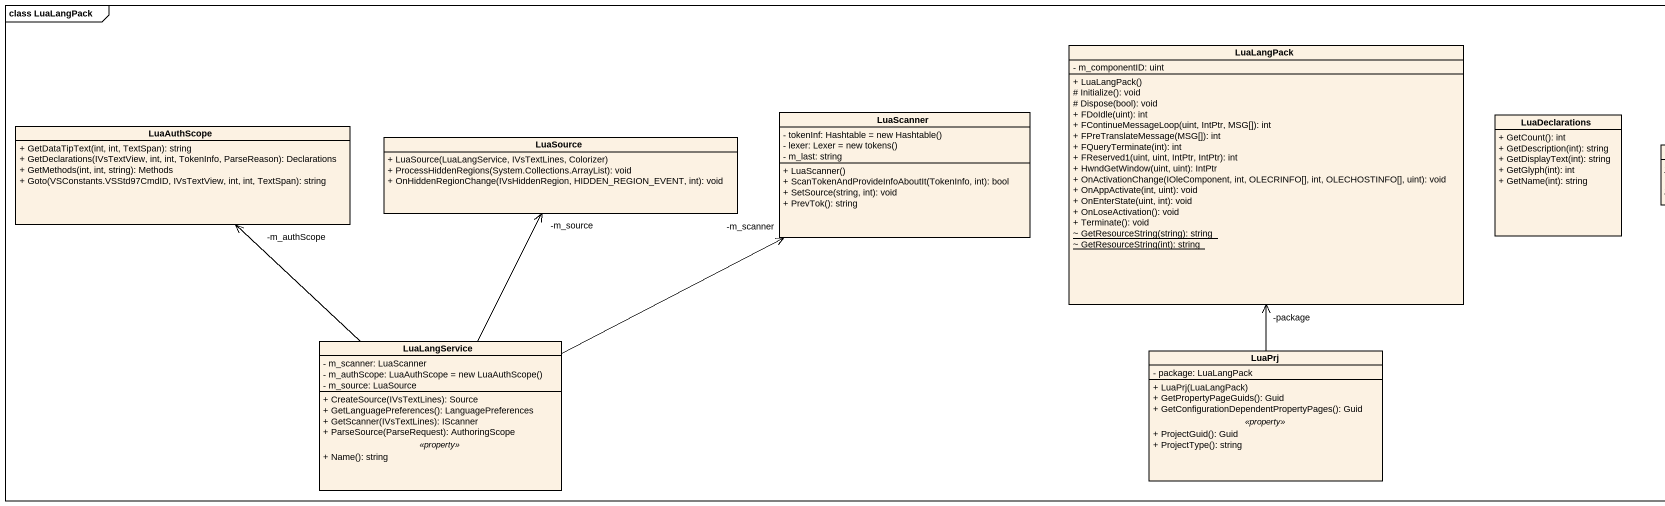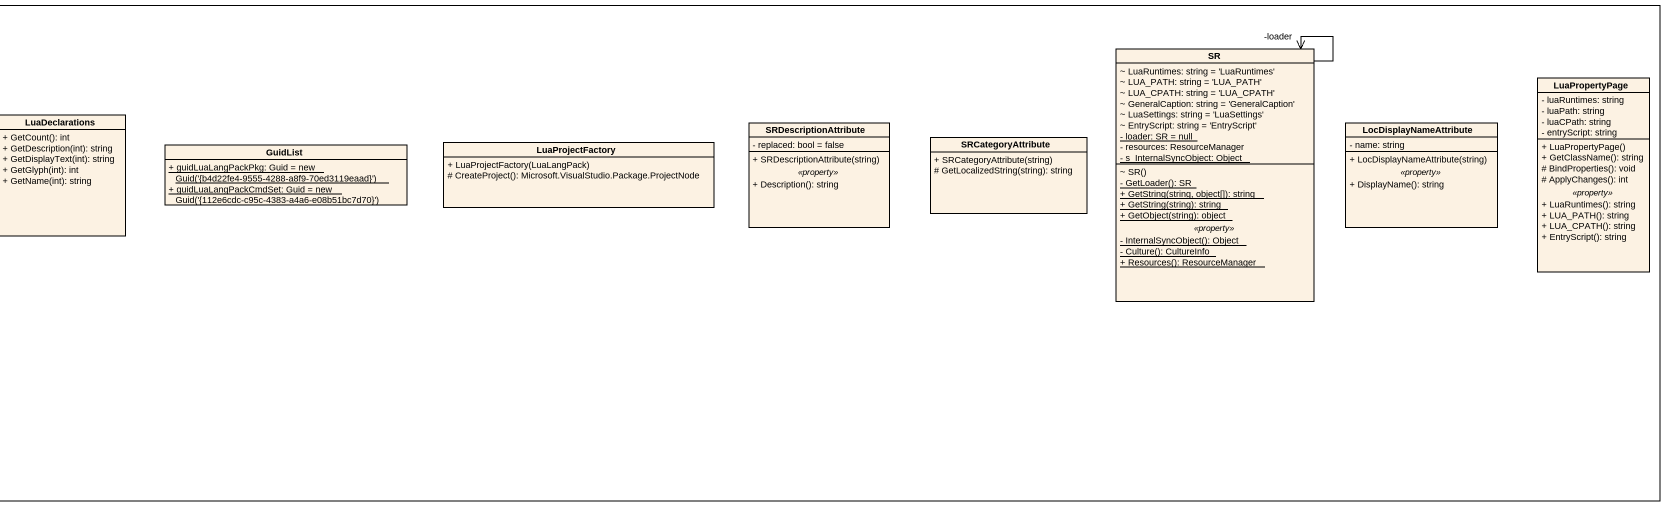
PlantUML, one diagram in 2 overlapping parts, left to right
@startuml
mainframe class LuaLangPack
hide circle
hide empty members
skinparam classAttributeIconSize 0
class LuaLangPack {
  - m_componentID: uint
  + LuaLangPack()
  # Initialize(): void
  # Dispose(bool): void
  + FDoIdle(uint): int
  + FContinueMessageLoop(uint, IntPtr, MSG[]): int
  + FPreTranslateMessage(MSG[]): int
  + FQueryTerminate(int): int
  + FReserved1(uint, uint, IntPtr, IntPtr): int
  + HwndGetWindow(uint, uint): IntPtr
  + OnActivationChange(IOleComponent, int, OLECRINFO[], int, OLECHOSTINFO[], uint): void
  + OnAppActivate(int, uint): void
  + OnEnterState(uint, int): void
  + OnLoseActivation(): void
  + Terminate(): void
  {static} ~ GetResourceString(string): string
  {static} ~ GetResourceString(int): string
}
class SR {
  ~ LuaRuntimes: string = 'LuaRuntimes'
  ~ LUA_PATH: string = 'LUA_PATH'
  ~ LUA_CPATH: string = 'LUA_CPATH'
  ~ GeneralCaption: string = 'GeneralCaption'
  ~ LuaSettings: string = 'LuaSettings'
  ~ EntryScript: string = 'EntryScript'
  {static} - loader: SR = null
  - resources: ResourceManager
  {static} - s_InternalSyncObject: Object
  --
  ~ SR()
  {static} - GetLoader(): SR
  {static} + GetString(string, object[]): string
  {static} + GetString(string): string
  {static} + GetObject(string): object
  .. <<property>> ..
  {static} - InternalSyncObject(): Object
  {static} - Culture(): CultureInfo
  {static} + Resources(): ResourceManager
}
class LuaPropertyPage {
  - luaRuntimes: string
  - luaPath: string
  - luaCPath: string
  - entryScript: string
  --
  + LuaPropertyPage()
  + GetClassName(): string
  # BindProperties(): void
  # ApplyChanges(): int
  .. <<property>> ..
  + LuaRuntimes(): string
  + LUA_PATH(): string
  + LUA_CPATH(): string
  + EntryScript(): string
}
class LuaScanner {
  {field} - tokenInf: Hashtable = new Hashtable()
  {field} - lexer: Lexer = new tokens()
  - m_last: string
  + LuaScanner()
  + ScanTokenAndProvideInfoAboutIt(TokenInfo, int): bool
  + SetSource(string, int): void
  + PrevTok(): string
}
class LuaDeclarations {
  + GetCount(): int
  + GetDescription(int): string
  + GetDisplayText(int): string
  + GetGlyph(int): int
  + GetName(int): string
}
class LuaAuthScope {
  + GetDataTipText(int, int, TextSpan): string
  + GetDeclarations(IVsTextView, int, int, TokenInfo, ParseReason): Declarations
  + GetMethods(int, int, string): Methods
  + Goto(VSConstants.VSStd97CmdID, IVsTextView, int, int, TextSpan): string
}
class LuaSource {
  + LuaSource(LuaLangService, IVsTextLines, Colorizer)
  + ProcessHiddenRegions(System.Collections.ArrayList): void
  + OnHiddenRegionChange(IVsHiddenRegion, HIDDEN_REGION_EVENT, int): void
}
class GuidList {
  {static} {field} + guidLuaLangPackPkg: Guid = new Guid('{b4d22fe4-9555-4288-a8f9-70ed3119eaad}')
  {static} {field} + guidLuaLangPackCmdSet: Guid = new Guid('{112e6cdc-c95c-4383-a4a6-e08b51bc7d70}')
}
class LuaProjectFactory {
  + LuaProjectFactory(LuaLangPack)
  # CreateProject(): Microsoft.VisualStudio.Package.ProjectNode
}
class SRDescriptionAttribute {
  - replaced: bool = false
  --
  + SRDescriptionAttribute(string)
  .. <<property>> ..
  + Description(): string
}
class SRCategoryAttribute {
  + SRCategoryAttribute(string)
  # GetLocalizedString(string): string
}
class LocDisplayNameAttribute {
  - name: string
  --
  + LocDisplayNameAttribute(string)
  .. <<property>> ..
  + DisplayName(): string
}
class LuaLangService {
  - m_scanner: LuaScanner
  {field} - m_authScope: LuaAuthScope = new LuaAuthScope()
  - m_source: LuaSource
  --
  + CreateSource(IVsTextLines): Source
  + GetLanguagePreferences(): LanguagePreferences
  + GetScanner(IVsTextLines): IScanner
  + ParseSource(ParseRequest): AuthoringScope
  .. <<property>> ..
  + Name(): string
}
class LuaPrj {
  - package: LuaLangPack
  --
  + LuaPrj(LuaLangPack)
  + GetPropertyPageGuids(): Guid
  + GetConfigurationDependentPropertyPages(): Guid
  .. <<property>> ..
  + ProjectGuid(): Guid
  + ProjectType(): string
}
SR --> "-loader" SR
LuaLangService -right-> "-m_scanner" LuaScanner
LuaLangService -up-> "-m_authScope" LuaAuthScope
LuaLangService -up-> "-m_source" LuaSource
LuaPrj -up-> "-package" LuaLangPack
@enduml
